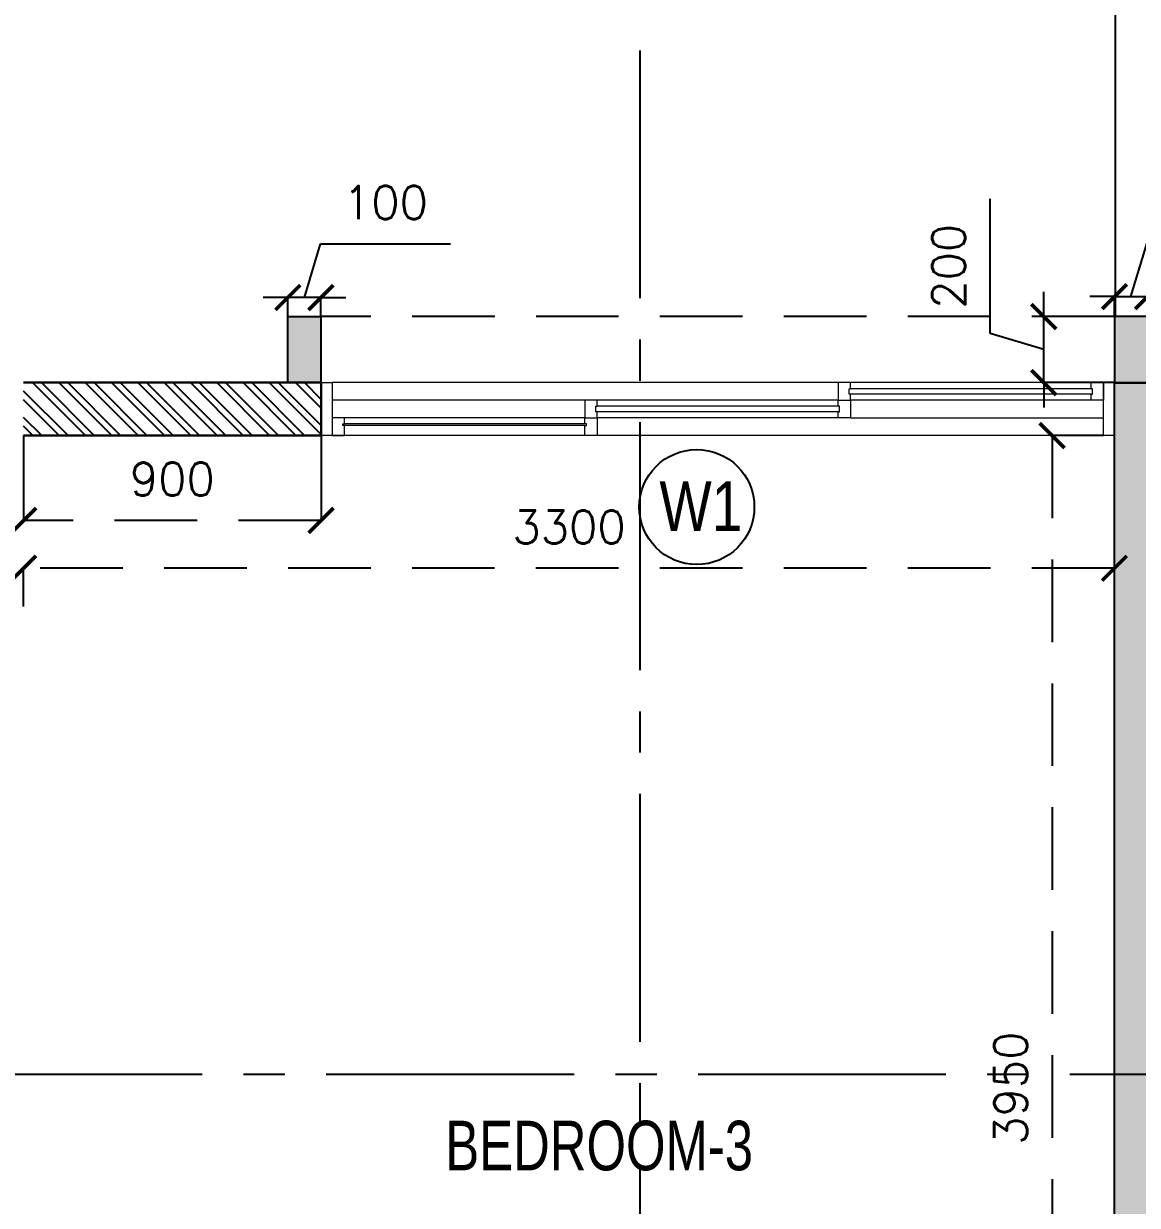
# Model space of a CAD drawing. Header units: millimetres. Extents: x 1180970 to 1231451, y -5737889 to -5695638.
# Drawn here: x 1215112 to 1218482, y -5712428 to -5708852 of the extents above; entities that cross this region are included whole.
import ezdxf
from ezdxf.enums import TextEntityAlignment as Align

# ---------------------------------------------------------------- set-up
doc = ezdxf.new("R2010")
doc.units = ezdxf.units.MM
doc.header["$LTSCALE"] = 1000
doc.header["$MEASUREMENT"] = 0
for name, pattern in [('3BHK-A$1$AUDIT_D_120904163729-0', [0]), ('AUDIT_D_120904163729-0', [0]), ('T8(T9 IS SIMILAR) - GROUND FLOOR - DIMENSION & TEXTING$0$HIDDEN', [0.375, 0.25, -0.125]), ('T8(T9 IS SIMILAR) - GROUND FLOOR ELEVATION$0$AUDIT_D_120904163729-0', [0]), ('T8(T9 IS SIMILAR) - GROUND FLOOR ELEVATION$1$HIDDEN', [0.375, 0.25, -0.125]), ('T8_REFUGE COLUMNS$0$CENTER2', [1.125, 0.75, -0.125, 0.125, -0.125])]:
    doc.linetypes.add(name, pattern=pattern)
doc.layers.get('0').update_dxf_attribs({"linetype": 'AUDIT_D_120904163729-0'})
for name, color, linetype, lineweight in [('3BHK-A$1$$0$Window', 4, 'Continuous', 20), ('3BHK-A$1$$1$A-WALL- 160', 6, 'Continuous', 30), ('T8(T9 IS SIMILAR) - GROUND FLOOR - DIMENSION & TEXTING$0$a-Text', 4, 'Continuous', 0), ('T8(T9 IS SIMILAR) - GROUND FLOOR$0$D&W', 8, 'Continuous', 25)]:
    doc.layers.add(name, color=color, linetype=linetype, lineweight=lineweight)
for name, color, linetype in [('3BHK-A$1$A-HATCH -160', 251, '3BHK-A$1$AUDIT_D_120904163729-0'), ('A-GARDEN PARTITION', 1, 'Continuous'), ('T8(T9 IS SIMILAR) - GROUND FLOOR - DIMENSION & TEXTING$0$A-DIMENSIONS', 2, 'T8(T9 IS SIMILAR) - GROUND FLOOR - DIMENSION & TEXTING$0$HIDDEN'), ('T8(T9 IS SIMILAR) - GROUND FLOOR - DIMENSION & TEXTING$0$a-window-no', 125, 'Continuous'), ('T8(T9 IS SIMILAR) - GROUND FLOOR ELEVATION$0$A-DIM', 1, 'T8(T9 IS SIMILAR) - GROUND FLOOR ELEVATION$0$AUDIT_D_120904163729-0'), ('T8(T9 IS SIMILAR) - GROUND FLOOR ELEVATION$0$A-WALL HATCH', 252, 'T8(T9 IS SIMILAR) - GROUND FLOOR ELEVATION$0$AUDIT_D_120904163729-0'), ('T8(T9 IS SIMILAR) - GROUND FLOOR ELEVATION$0$A-WALL-FEATURES', 6, 'T8(T9 IS SIMILAR) - GROUND FLOOR ELEVATION$0$AUDIT_D_120904163729-0'), ('T8_REFUGE COLUMNS$0$A-CENTERLINE', 193, 'T8_REFUGE COLUMNS$0$CENTER2'), ('T8_REFUGE COLUMNS$0$A-RCC COLS', 3, 'Continuous')]:
    doc.layers.add(name, color=color, linetype=linetype)
doc.layers.add('T8_REFUGE COLUMNS$0$COL-HATCH', color=7, linetype='Continuous', lineweight=25, true_color=0xa3a3a3)
doc.styles.add('T8(T9 IS SIMILAR) - GROUND FLOOR - DIMENSION & TEXTING$0$ARIAL ARROW', font='swisscl.ttf')
doc.styles.add('T8(T9 IS SIMILAR) - GROUND FLOOR - DIMENSION & TEXTING$0$LODHA STANDERD', font='sanss___.ttf')
doc.styles.add('T8(T9 IS SIMILAR) - GROUND FLOOR - DIMENSION & TEXTING$0$Romans 1', font='romans.shx', dxfattribs={"height": 100})
doc.styles.add('T8(T9 IS SIMILAR) - GROUND FLOOR ELEVATION$0$Romans 1', font='romans.shx', dxfattribs={"height": 100})
doc.dimstyles.new('T8(T9 IS SIMILAR) - GROUND FLOOR - DIMENSION & TEXTING$0$ALPINE S', dxfattribs={"dimscale": 0, "dimtxt": 100, "dimasz": 75, "dimexe": 0, "dimexo": 0, "dimgap": 75, "dimtad": 1, "dimdec": 0, "dimzin": 0, "dimdsep": 46, "dimtxsty": 'T8(T9 IS SIMILAR) - GROUND FLOOR - DIMENSION & TEXTING$0$Romans 1', "dimblk": 'T8(T9 IS SIMILAR) - GROUND FLOOR - DIMENSION & TEXTING$0$_ArchTick', "dimcen": 0.09, "dimclrd": 256, "dimclre": 256, "dimclrt": 7, "dimadec": 0, "dimazin": 0, "dimtfac": 1, "dimtdec": 0, "dimtofl": 0, "dimtmove": 1, "dimatfit": 0, "dimldrblk": 'T8(T9 IS SIMILAR) - GROUND FLOOR - DIMENSION & TEXTING$0$_Open90', "dimfxl": 1, "dimtolj": 1, "dimtzin": 0, "dimarcsym": 0})
doc.dimstyles.new('T8(T9 IS SIMILAR) - GROUND FLOOR ELEVATION$0$ALPINE S', dxfattribs={"dimscale": 0, "dimtxt": 100, "dimasz": 75, "dimexe": 0, "dimexo": 0, "dimgap": 75, "dimtad": 1, "dimdec": 0, "dimzin": 0, "dimdsep": 46, "dimtxsty": 'T8(T9 IS SIMILAR) - GROUND FLOOR ELEVATION$0$Romans 1', "dimblk": 'T8(T9 IS SIMILAR) - GROUND FLOOR ELEVATION$0$_ArchTick', "dimcen": 0.09, "dimclrd": 256, "dimclre": 256, "dimclrt": 7, "dimadec": 0, "dimazin": 0, "dimtfac": 1, "dimtdec": 0, "dimtofl": 0, "dimtmove": 1, "dimatfit": 0, "dimldrblk": 'T8(T9 IS SIMILAR) - GROUND FLOOR ELEVATION$0$_Open90', "dimfxl": 1, "dimtolj": 1, "dimtzin": 0, "dimarcsym": 0})

# ---------------------------------------------------------------- blocks, each defined once
blk = doc.blocks.new('3BHK-A$1$$0$2400')
at = {"layer": '3BHK-A$1$$0$Window', "color": 1, "lineweight": 13}
for p, q in [((1151176.5, -5692111.9), (1148842.5, -5692111.9)), ((1149607.5, -5692111.9), (1148880, -5692111.9)), ((1149607.5, -5692165.3), (1148880, -5692165.3)), ((1150373.7, -5692165.3), (1149645, -5692165.3)), ((1150411.2, -5692165.3), (1151176.5, -5692165.3)), ((1149607.5, -5692218.6), (1148842.5, -5692218.6)), ((1150373.7, -5692218.6), (1149645, -5692218.6)), ((1151139, -5692218.6), (1150411.2, -5692218.6)), ((1150373.7, -5692271.9), (1148842.5, -5692271.9)), ((1151139, -5692271.9), (1150411.2, -5692271.9))]:
    blk.add_line(p, q, dxfattribs=at)
at = {"layer": '3BHK-A$1$$0$Window', "color": 5, "lineweight": 13}
for p, q in [((1149607.5, -5692142.2), (1148880, -5692142.2)), ((1149607.5, -5692146.7), (1148880, -5692146.7)), ((1150373.7, -5692183.8), (1149645, -5692183.8)), ((1150373.7, -5692200), (1149645, -5692200)), ((1151139, -5692237.2), (1150411.2, -5692237.2)), ((1151139, -5692253.3), (1150411.2, -5692253.3))]:
    blk.add_line(p, q, dxfattribs=at)
at = {"layer": '3BHK-A$1$$0$Window', "color": 4, "lineweight": 13}
for points in [[(1148842.5, -5692111.9), (1148809.5, -5692111.9), (1148809.5, -5692271.9), (1148842.5, -5692271.9)], [(1148880, -5692146.7), (1148880, -5692165.3), (1148842.5, -5692165.3), (1148842.5, -5692111.9), (1148880, -5692111.9), (1148880, -5692142.2), (1148875.5, -5692142.2), (1148875.5, -5692146.7)], [(1149607.5, -5692146.7), (1149607.5, -5692165.3), (1149645, -5692165.3), (1149645, -5692111.9), (1149607.5, -5692111.9), (1149607.5, -5692142.2), (1149612, -5692142.2), (1149612, -5692146.7)], [(1151209.5, -5692111.9), (1151176.5, -5692111.9), (1151176.5, -5692271.9), (1151209.5, -5692271.9)], [(1149645, -5692200), (1149645, -5692218.6), (1149607.5, -5692218.6), (1149607.5, -5692165.3), (1149645, -5692165.3), (1149645, -5692183.8), (1149640.5, -5692183.8), (1149640.5, -5692200)], [(1150373.7, -5692200), (1150373.7, -5692218.6), (1150411.2, -5692218.6), (1150411.2, -5692165.3), (1150373.7, -5692165.3), (1150373.7, -5692183.8), (1150378.2, -5692183.8), (1150378.2, -5692200)], [(1150411.2, -5692253.3), (1150411.2, -5692271.9), (1150373.7, -5692271.9), (1150373.7, -5692218.6), (1150411.2, -5692218.6), (1150411.2, -5692237.2), (1150406.7, -5692237.2), (1150406.7, -5692253.3)], [(1151139, -5692253.3), (1151139, -5692271.9), (1151176.5, -5692271.9), (1151176.5, -5692218.6), (1151139, -5692218.6), (1151139, -5692237.2), (1151143.5, -5692237.2), (1151143.5, -5692253.3)]]:
    blk.add_lwpolyline(points, close=True, dxfattribs=at)
blk = doc.blocks.new('3BHK-A')
at = {"layer": '3BHK-A$1$A-HATCH -160', "linetype": 'ByBlock'}
h = blk.add_hatch(dxfattribs=at)
h.set_pattern_fill('ANSI32', color=256, scale=150)
h.set_pattern_definition([(45, (-0.65, 1285.594), (-39.77475644, 39.77475644), []), (45, (25.864, 1285.594), (-39.77475644, 39.77475644), [])])
h.paths.add_polyline_path([(1196532.4, -5710099.8), (1197432.3, -5710099.8), (1197432.3, -5709939.8), (1196532.4, -5709939.8)])
at = {"layer": '3BHK-A$1$$1$A-WALL- 160', "linetype": 'ByBlock'}
for p, q in [((1197432.3, -5709938.5, 0), (1196532.4, -5709938.5, 0)), ((1196532.4, -5710098.5, 0), (1196532.4, -5709938.5, 0)), ((1197432.3, -5710098.5, 0), (1196532.4, -5710098.5, 0))]:
    blk.add_line(p, q, dxfattribs=at)
at = {"layer": '3BHK-A$1$$1$A-WALL- 160', "linetype": 'ByBlock', "rotation": 180}
blk.add_blockref('3BHK-A$1$$0$2400', (2345341.8, -11402210.4, 0), dxfattribs=at)
blk = doc.blocks.new('T8_REFUGE COLUMNS')
at = {"layer": 'T8_REFUGE COLUMNS$0$COL-HATCH', "linetype": 'ByBlock'}
h = blk.add_hatch(color=256, dxfattribs=at)
h.dxf.hatch_style = 1
h.paths.add_polyline_path([(1218412.1, -5714149.9), (1218662.1, -5714149.9), (1218662.1, -5709939.9), (1218412.1, -5709939.9)])
at = {"layer": 'T8_REFUGE COLUMNS$0$A-CENTERLINE'}
for p, q in [((1216977.1, -5728808.5), (1216977.1, -5698299.6)), ((1223527.8, -5712032.4), (1182137.1, -5712032.4))]:
    blk.add_line(p, q, dxfattribs=at)
at = {"layer": 'T8_REFUGE COLUMNS$0$A-RCC COLS', "linetype": 'ByBlock'}
blk.add_lwpolyline([(1218412.1, -5714149.9), (1218662.1, -5714149.9), (1218662.1, -5709939.9), (1218412.1, -5709939.9)], close=True, dxfattribs=at)
blk = doc.blocks.new('T8(T9 IS SIMILAR) - GROUND FLOOR ELEVATION$0$_ArchTick')
at = {"color": 0, "linetype": 'ByBlock', "const_width": 0.15}
blk.add_lwpolyline([(-0.5, -0.5), (0.5, 0.5)], dxfattribs=at)
blk = doc.blocks.new('*D339')
at = {"layer": 'T8(T9 IS SIMILAR) - GROUND FLOOR ELEVATION$0$A-DIM', "lineweight": -2, "transparency": 16777216}
for p, q in [((1218036, -5709790.1), (1218036, -5709382.9)), ((1218198.5, -5709738.8), (1218198.5, -5709663.8)), ((1218198.5, -5709938.8), (1218198.5, -5709738.8)), ((1218198.5, -5709838.8), (1218036, -5709790.1)), ((1218198.5, -5709938.8), (1218198.5, -5710013.8))]:
    blk.add_line(p, q, dxfattribs=at)
at = {"layer": 'T8(T9 IS SIMILAR) - GROUND FLOOR ELEVATION$0$A-DIM', "linetype": 'T8(T9 IS SIMILAR) - GROUND FLOOR ELEVATION$1$HIDDEN', "lineweight": -2, "transparency": 16777216}
for p, q in [((1218412.5, -5709738.8), (1218198.5, -5709738.8)), ((1218412.5, -5709938.8), (1218198.5, -5709938.8))]:
    blk.add_line(p, q, dxfattribs=at)
at = {"layer": 'T8(T9 IS SIMILAR) - GROUND FLOOR ELEVATION$0$A-DIM', "linetype": 'ByBlock', "lineweight": -2, "transparency": 16777216, "xscale": 75, "yscale": 75, "zscale": 75}
for p, rotation in [((1218198.5, -5709738.8), 270), ((1218198.5, -5709938.8), 90)]:
    blk.add_blockref('T8(T9 IS SIMILAR) - GROUND FLOOR ELEVATION$0$_ArchTick', p, dxfattribs=dict(at, rotation=rotation))
at = {"layer": 'T8(T9 IS SIMILAR) - GROUND FLOOR ELEVATION$0$A-DIM', "color": 7, "linetype": 'ByBlock', "transparency": 16777216, "insert": (1217911, -5709586.5), "char_height": 100, "attachment_point": 5, "rotation": 90, "style": 'T8(T9 IS SIMILAR) - GROUND FLOOR ELEVATION$0$Romans 1'}
blk.add_mtext('\\A1;200', dxfattribs=at)
blk = doc.blocks.new('T8(T9 IS SIMILAR) - GROUND FLOOR ELEVATION$0$_Open90')
at = {"color": 0, "linetype": 'ByBlock', "lineweight": -2}
for p, q in [((-0.5, 0.5), (0, 0)), ((0, 0), (-1, 0)), ((0, 0), (-0.5, -0.5))]:
    blk.add_line(p, q, dxfattribs=at)
blk = doc.blocks.new('*D344')
at = {"layer": 'T8(T9 IS SIMILAR) - GROUND FLOOR ELEVATION$0$A-DIM', "lineweight": -2, "transparency": 16777216}
for p, q in [((1218462.5, -5709678.4), (1218511.3, -5709515.9)), ((1218511.3, -5709515.9), (1218904.1, -5709515.9)), ((1218412.5, -5709678.4), (1218337.5, -5709678.4)), ((1218412.5, -5709678.4), (1218512.5, -5709678.4)), ((1218512.5, -5709678.4), (1218587.5, -5709678.4))]:
    blk.add_line(p, q, dxfattribs=at)
at = {"layer": 'T8(T9 IS SIMILAR) - GROUND FLOOR ELEVATION$0$A-DIM', "linetype": 'T8(T9 IS SIMILAR) - GROUND FLOOR ELEVATION$1$HIDDEN', "lineweight": -2, "transparency": 16777216}
for p, q in [((1218412.5, -5709738.8), (1218412.5, -5709678.4)), ((1218512.5, -5709738.8), (1218512.5, -5709678.4))]:
    blk.add_line(p, q, dxfattribs=at)
at = {"layer": 'T8(T9 IS SIMILAR) - GROUND FLOOR ELEVATION$0$A-DIM', "linetype": 'ByBlock', "lineweight": -2, "transparency": 16777216, "xscale": 75, "yscale": 75, "zscale": 75}
blk.add_blockref('T8(T9 IS SIMILAR) - GROUND FLOOR ELEVATION$0$_ArchTick', (1218412.5, -5709678.4), dxfattribs=at)
at = {"layer": 'T8(T9 IS SIMILAR) - GROUND FLOOR ELEVATION$0$A-DIM', "linetype": 'ByBlock', "lineweight": -2, "transparency": 16777216, "xscale": 75, "yscale": 75, "zscale": 75, "rotation": 180}
blk.add_blockref('T8(T9 IS SIMILAR) - GROUND FLOOR ELEVATION$0$_ArchTick', (1218512.5, -5709678.4), dxfattribs=at)
at = {"layer": 'T8(T9 IS SIMILAR) - GROUND FLOOR ELEVATION$0$A-DIM', "color": 7, "linetype": 'ByBlock', "transparency": 16777216, "insert": (1218707.7, -5709390.9), "char_height": 100, "attachment_point": 5, "style": 'T8(T9 IS SIMILAR) - GROUND FLOOR ELEVATION$0$Romans 1', "bg_fill": 3, "box_fill_scale": 1.25, "bg_fill_color": 256, "bg_fill_true_color": 13158600, "bg_fill_transparency": 0}
blk.add_mtext('\\A1;100', dxfattribs=at)
blk = doc.blocks.new('*D345')
at = {"layer": 'T8(T9 IS SIMILAR) - GROUND FLOOR ELEVATION$0$A-DIM', "lineweight": -2, "transparency": 16777216}
for p, q in [((1215961.7, -5709681.1), (1216010.5, -5709518.6)), ((1216010.5, -5709518.6), (1216403.3, -5709518.6)), ((1215911.7, -5709681.1), (1215836.7, -5709681.1)), ((1216011.7, -5709681.1), (1215911.7, -5709681.1)), ((1216011.7, -5709681.1), (1216086.7, -5709681.1))]:
    blk.add_line(p, q, dxfattribs=at)
at = {"layer": 'T8(T9 IS SIMILAR) - GROUND FLOOR ELEVATION$0$A-DIM', "linetype": 'T8(T9 IS SIMILAR) - GROUND FLOOR ELEVATION$1$HIDDEN', "lineweight": -2, "transparency": 16777216}
for p, q in [((1215911.7, -5709738.8), (1215911.7, -5709681.1)), ((1216011.7, -5709738.8), (1216011.7, -5709681.1))]:
    blk.add_line(p, q, dxfattribs=at)
at = {"layer": 'T8(T9 IS SIMILAR) - GROUND FLOOR ELEVATION$0$A-DIM', "linetype": 'ByBlock', "lineweight": -2, "transparency": 16777216, "xscale": 75, "yscale": 75, "zscale": 75}
blk.add_blockref('T8(T9 IS SIMILAR) - GROUND FLOOR ELEVATION$0$_ArchTick', (1215911.7, -5709681.1), dxfattribs=at)
at = {"layer": 'T8(T9 IS SIMILAR) - GROUND FLOOR ELEVATION$0$A-DIM', "linetype": 'ByBlock', "lineweight": -2, "transparency": 16777216, "xscale": 75, "yscale": 75, "zscale": 75, "rotation": 180}
blk.add_blockref('T8(T9 IS SIMILAR) - GROUND FLOOR ELEVATION$0$_ArchTick', (1216011.7, -5709681.1), dxfattribs=at)
at = {"layer": 'T8(T9 IS SIMILAR) - GROUND FLOOR ELEVATION$0$A-DIM', "color": 7, "linetype": 'ByBlock', "transparency": 16777216, "insert": (1216206.9, -5709393.6), "char_height": 100, "attachment_point": 5, "style": 'T8(T9 IS SIMILAR) - GROUND FLOOR ELEVATION$0$Romans 1', "bg_fill": 3, "box_fill_scale": 1.25, "bg_fill_color": 256, "bg_fill_true_color": 13158600, "bg_fill_transparency": 0}
blk.add_mtext('\\A1;100', dxfattribs=at)
blk = doc.blocks.new('T8(T9 IS SIMILAR) - GROUND FLOOR - DIMENSION & TEXTING$0$_ArchTick')
at = {"color": 0, "linetype": 'ByBlock', "const_width": 0.15}
blk.add_lwpolyline([(-0.5, -0.5), (0.5, 0.5)], dxfattribs=at)
blk = doc.blocks.new('*D596')
at = {"layer": 'T8(T9 IS SIMILAR) - GROUND FLOOR - DIMENSION & TEXTING$0$A-DIMENSIONS', "linetype": 'T8(T9 IS SIMILAR) - GROUND FLOOR - DIMENSION & TEXTING$0$HIDDEN', "lineweight": -2, "transparency": 16777216}
for p, q in [((1215112.3, -5710615.7), (1215112.3, -5710500.5)), ((1218412.3, -5710615.7), (1218412.3, -5710500.5))]:
    blk.add_line(p, q, dxfattribs=at)
at = {"layer": 'T8(T9 IS SIMILAR) - GROUND FLOOR - DIMENSION & TEXTING$0$A-DIMENSIONS', "lineweight": -2, "transparency": 16777216}
blk.add_line((1218412.3, -5710500.5), (1215112.3, -5710500.5), dxfattribs=at)
at = {"layer": 'T8(T9 IS SIMILAR) - GROUND FLOOR - DIMENSION & TEXTING$0$A-DIMENSIONS', "linetype": 'ByBlock', "lineweight": -2, "transparency": 16777216, "xscale": 75, "yscale": 75, "zscale": 75, "rotation": 180}
blk.add_blockref('T8(T9 IS SIMILAR) - GROUND FLOOR - DIMENSION & TEXTING$0$_ArchTick', (1215112.3, -5710500.5), dxfattribs=at)
at = {"layer": 'T8(T9 IS SIMILAR) - GROUND FLOOR - DIMENSION & TEXTING$0$A-DIMENSIONS', "linetype": 'ByBlock', "lineweight": -2, "transparency": 16777216, "xscale": 75, "yscale": 75, "zscale": 75}
blk.add_blockref('T8(T9 IS SIMILAR) - GROUND FLOOR - DIMENSION & TEXTING$0$_ArchTick', (1218412.3, -5710500.5), dxfattribs=at)
at = {"layer": 'T8(T9 IS SIMILAR) - GROUND FLOOR - DIMENSION & TEXTING$0$A-DIMENSIONS', "color": 7, "linetype": 'ByBlock', "transparency": 16777216, "insert": (1216762.3, -5710375.5), "char_height": 100, "attachment_point": 5, "style": 'T8(T9 IS SIMILAR) - GROUND FLOOR - DIMENSION & TEXTING$0$Romans 1'}
blk.add_mtext('\\A1;3300', dxfattribs=at)
blk = doc.blocks.new('T8(T9 IS SIMILAR) - GROUND FLOOR - DIMENSION & TEXTING$0$_Open90')
at = {"color": 0, "linetype": 'ByBlock', "lineweight": -2}
for p, q in [((-0.5, 0.5), (0, 0)), ((0, 0), (-1, 0)), ((0, 0), (-0.5, -0.5))]:
    blk.add_line(p, q, dxfattribs=at)
blk = doc.blocks.new('*D597')
at = {"layer": 'T8(T9 IS SIMILAR) - GROUND FLOOR - DIMENSION & TEXTING$0$A-DIMENSIONS', "linetype": 'T8(T9 IS SIMILAR) - GROUND FLOOR - DIMENSION & TEXTING$0$HIDDEN', "lineweight": -2, "transparency": 16777216}
for p, q in [((1218379.3, -5710098.8), (1218223.6, -5710098.8)), ((1218379.3, -5714048.8), (1218223.6, -5714048.8))]:
    blk.add_line(p, q, dxfattribs=at)
at = {"layer": 'T8(T9 IS SIMILAR) - GROUND FLOOR - DIMENSION & TEXTING$0$A-DIMENSIONS', "lineweight": -2, "transparency": 16777216}
blk.add_line((1218223.6, -5710098.8), (1218223.6, -5714048.8), dxfattribs=at)
at = {"layer": 'T8(T9 IS SIMILAR) - GROUND FLOOR - DIMENSION & TEXTING$0$A-DIMENSIONS', "linetype": 'ByBlock', "lineweight": -2, "transparency": 16777216, "xscale": 75, "yscale": 75, "zscale": 75}
for p, rotation in [((1218223.6, -5710098.8), 90), ((1218223.6, -5714048.8), 270)]:
    blk.add_blockref('T8(T9 IS SIMILAR) - GROUND FLOOR - DIMENSION & TEXTING$0$_ArchTick', p, dxfattribs=dict(at, rotation=rotation))
at = {"layer": 'T8(T9 IS SIMILAR) - GROUND FLOOR - DIMENSION & TEXTING$0$A-DIMENSIONS', "color": 7, "linetype": 'ByBlock', "transparency": 16777216, "insert": (1218098.6, -5712073.8), "char_height": 100, "attachment_point": 5, "rotation": 90, "style": 'T8(T9 IS SIMILAR) - GROUND FLOOR - DIMENSION & TEXTING$0$Romans 1'}
blk.add_mtext('\\A1;3950', dxfattribs=at)
blk = doc.blocks.new('*D598')
at = {"layer": 'T8(T9 IS SIMILAR) - GROUND FLOOR - DIMENSION & TEXTING$0$A-DIMENSIONS', "linetype": 'T8(T9 IS SIMILAR) - GROUND FLOOR - DIMENSION & TEXTING$0$HIDDEN', "lineweight": -2, "transparency": 16777216}
for p, q in [((1215112.3, -5710098.8), (1215112.3, -5710355.7)), ((1216012.3, -5710098.8), (1216012.3, -5710355.7))]:
    blk.add_line(p, q, dxfattribs=at)
at = {"layer": 'T8(T9 IS SIMILAR) - GROUND FLOOR - DIMENSION & TEXTING$0$A-DIMENSIONS', "lineweight": -2, "transparency": 16777216}
blk.add_line((1216012.3, -5710355.7), (1215112.3, -5710355.7), dxfattribs=at)
at = {"layer": 'T8(T9 IS SIMILAR) - GROUND FLOOR - DIMENSION & TEXTING$0$A-DIMENSIONS', "linetype": 'ByBlock', "lineweight": -2, "transparency": 16777216, "xscale": 75, "yscale": 75, "zscale": 75, "rotation": 180}
blk.add_blockref('T8(T9 IS SIMILAR) - GROUND FLOOR - DIMENSION & TEXTING$0$_ArchTick', (1215112.3, -5710355.7), dxfattribs=at)
at = {"layer": 'T8(T9 IS SIMILAR) - GROUND FLOOR - DIMENSION & TEXTING$0$A-DIMENSIONS', "linetype": 'ByBlock', "lineweight": -2, "transparency": 16777216, "xscale": 75, "yscale": 75, "zscale": 75}
blk.add_blockref('T8(T9 IS SIMILAR) - GROUND FLOOR - DIMENSION & TEXTING$0$_ArchTick', (1216012.3, -5710355.7), dxfattribs=at)
at = {"layer": 'T8(T9 IS SIMILAR) - GROUND FLOOR - DIMENSION & TEXTING$0$A-DIMENSIONS', "color": 7, "linetype": 'ByBlock', "transparency": 16777216, "insert": (1215562.3, -5710230.7), "char_height": 100, "attachment_point": 5, "style": 'T8(T9 IS SIMILAR) - GROUND FLOOR - DIMENSION & TEXTING$0$Romans 1'}
blk.add_mtext('\\A1;900', dxfattribs=at)
blk = doc.blocks.new('T8(T9 IS SIMILAR) - GROUND FLOOR - DIMENSION & TEXTING$0$WINDOW TAG')
at = {"layer": 'T8(T9 IS SIMILAR) - GROUND FLOOR - DIMENSION & TEXTING$0$a-window-no'}
blk.add_circle((0, 0), 174.1, dxfattribs=at)
at = {"layer": 'T8(T9 IS SIMILAR) - GROUND FLOOR - DIMENSION & TEXTING$0$a-window-no', "style": 'T8(T9 IS SIMILAR) - GROUND FLOOR - DIMENSION & TEXTING$0$LODHA STANDERD'}
blk.add_attdef('WINDOW', text='', height=150, dxfattribs=at).set_placement((11.3, 2.8), align=Align.MIDDLE_CENTER)
blk = doc.blocks.new('T8(T9 IS SIMILAR) - GROUND FLOOR ELEVATION')
at = {"layer": 'T8(T9 IS SIMILAR) - GROUND FLOOR ELEVATION$0$A-WALL HATCH', "linetype": 'ByBlock'}
h = blk.add_hatch(dxfattribs=at)
h.set_pattern_fill('ZIGZAG', color=256, scale=250)
h.set_pattern_definition([(0, (0, 0), (31.25, 31.25), [31.25, -31.25]), (90, (31.25, 0), (-31.25, 31.25), [31.25, -31.25])])
h.paths.add_polyline_path([(1186332.7, -5719983.5), (1186332.7, -5719683.5), (1186432.7, -5719683.5), (1186432.7, -5719883.5), (1186982.7, -5719883.5), (1186982.7, -5719523.5), (1187082.7, -5719523.5), (1187082.7, -5719983.5)])
h.paths.add_polyline_path([(1190232.7, -5719983.5), (1190232.7, -5719683.5), (1190132.7, -5719683.5), (1190132.7, -5719883.5), (1189582.7, -5719883.5), (1189582.7, -5719523.5), (1189482.7, -5719523.5), (1189482.7, -5719983.5)])
h.paths.add_polyline_path([(1190857.7, -5717933.5), (1190857.7, -5717733.5), (1190757.7, -5717733.5), (1190757.7, -5717933.5)])
h.paths.add_polyline_path([(1193357.7, -5717733.5), (1193357.7, -5717933.5), (1193257.7, -5717933.5), (1193257.7, -5717733.5)])
h.paths.add_polyline_path([(1196632.8, -5709938.8), (1196632.8, -5709738.8), (1196532.8, -5709738.8), (1196532.8, -5709938.8)])
h.paths.add_polyline_path([(1194132, -5709738.8), (1194132, -5709938.8), (1194032, -5709938.8), (1194032, -5709738.8)])
h.paths.add_polyline_path([(1195742.7, -5701889.7), (1196212.8, -5701889.7), (1196212.8, -5702349.7), (1196112.8, -5702349.7), (1196112.8, -5701989.7), (1195742.7, -5701989.7)])
h.paths.add_polyline_path([(1198312.8, -5702349.7), (1198312.8, -5701889.7), (1199132.6, -5701889.7), (1199132.6, -5701989.7), (1198412.8, -5701989.7), (1198412.8, -5702349.7)])
h.paths.add_polyline_path([(1199662.5, -5701090.3), (1199662.5, -5700890.3), (1199762.5, -5700890.3), (1199762.5, -5701090.3)])
h.paths.add_polyline_path([(1201862.6, -5700890.3), (1201862.6, -5701090.3), (1201962.6, -5701090.3), (1201962.6, -5700890.3)])
h.paths.add_polyline_path([(1210681.9, -5700890.3), (1210681.9, -5701090.3), (1210581.9, -5701090.3), (1210581.9, -5700890.3)])
h.paths.add_polyline_path([(1212882, -5701090.3), (1212882, -5700890.3), (1212782, -5700890.3), (1212782, -5701090.3)])
h.paths.add_polyline_path([(1214231.8, -5702349.7), (1214231.8, -5701889.7), (1213412.3, -5701889.7), (1213412.3, -5701989.7), (1214131.8, -5701989.7), (1214131.8, -5702349.7)])
h.paths.add_polyline_path([(1216801.9, -5701889.7), (1216331.8, -5701889.7), (1216331.8, -5702349.7), (1216431.8, -5702349.7), (1216431.8, -5701989.7), (1216801.9, -5701989.7)])
h.paths.add_polyline_path([(1215911.7, -5709938.8), (1215911.7, -5709738.8), (1216011.7, -5709738.8), (1216011.7, -5709938.8)])
h.paths.add_polyline_path([(1218412.5, -5709738.8), (1218412.5, -5709938.8), (1218512.5, -5709938.8), (1218512.5, -5709738.8)])
h.paths.add_polyline_path([(1221686.9, -5717933.5), (1221686.9, -5717733.5), (1221786.9, -5717733.5), (1221786.9, -5717933.5)])
h.paths.add_polyline_path([(1219186.9, -5717733.5), (1219186.9, -5717933.5), (1219286.9, -5717933.5), (1219286.9, -5717733.5)])
h.paths.add_polyline_path([(1222311.8, -5719983.5), (1222311.8, -5719683.5), (1222411.8, -5719683.5), (1222411.8, -5719883.5), (1222961.8, -5719883.5), (1222961.8, -5719523.5), (1223061.8, -5719523.5), (1223061.8, -5719983.5)])
h.paths.add_polyline_path([(1226211.8, -5719983.5), (1226211.8, -5719683.5), (1226111.8, -5719683.5), (1226111.8, -5719883.5), (1225561.8, -5719883.5), (1225561.8, -5719523.5), (1225461.8, -5719523.5), (1225461.8, -5719983.5)])
h.paths.add_polyline_path([(1217001.9, -5727584.6), (1216901.9, -5727584.6), (1216901.9, -5727784.6), (1216356.8, -5727784.6), (1216356.8, -5727424.6), (1216256.8, -5727424.6), (1216256.8, -5727884.6), (1217001.9, -5727884.6)])
h.paths.add_polyline_path([(1214156.8, -5727424.6), (1214056.8, -5727424.6), (1214056.8, -5727784.6), (1213412.3, -5727784.6), (1213412.3, -5727884.6), (1214156.8, -5727884.6)])
h.paths.add_polyline_path([(1210681.9, -5728884), (1210681.9, -5728684), (1210581.9, -5728684), (1210581.9, -5728884)])
h.paths.add_polyline_path([(1212882, -5728684), (1212882, -5728884), (1212782, -5728884), (1212782, -5728684)])
h.paths.add_polyline_path([(1201862.6, -5728884), (1201862.6, -5728684), (1201962.6, -5728684), (1201962.6, -5728884)])
h.paths.add_polyline_path([(1199662.5, -5728684), (1199662.5, -5728884), (1199762.5, -5728884), (1199762.5, -5728684)])
h.paths.add_polyline_path([(1198387.7, -5727424.6), (1198487.7, -5727424.6), (1198487.7, -5727784.6), (1199132.3, -5727784.6), (1199132.3, -5727884.6), (1198387.7, -5727884.6)])
h.paths.add_polyline_path([(1195542.6, -5727584.6), (1195642.6, -5727584.6), (1195642.6, -5727784.6), (1196187.7, -5727784.6), (1196187.7, -5727424.6), (1196287.7, -5727424.6), (1196287.7, -5727884.6), (1195542.6, -5727884.6)])
at = {"layer": 'T8(T9 IS SIMILAR) - GROUND FLOOR ELEVATION$0$A-WALL-FEATURES', "color": 8, "linetype": 'T8(T9 IS SIMILAR) - GROUND FLOOR ELEVATION$1$HIDDEN'}
blk.add_line((1218412.5, -5709738.8, 0.6), (1216011.7, -5709738.8, 0), dxfattribs=at)
at = {"layer": 'T8(T9 IS SIMILAR) - GROUND FLOOR ELEVATION$0$A-WALL-FEATURES', "linetype": 'ByBlock', "elevation": 0}
for points in [[(1215911.7, -5709938.8), (1215911.7, -5709738.8), (1216011.7, -5709738.8), (1216011.7, -5709938.8)], [(1218412.5, -5709738.8), (1218412.5, -5709938.8), (1218512.5, -5709938.8), (1218512.5, -5709738.8)]]:
    blk.add_lwpolyline(points, close=True, dxfattribs=at)
at = {"layer": 'T8(T9 IS SIMILAR) - GROUND FLOOR ELEVATION$0$A-DIM', "linetype": 'ByBlock'}
dim = blk.add_linear_dim(base=(1218198.5, -5709738.8), p1=(1218412.5, -5709938.8, 0), p2=(1218412.5, -5709738.8, 0.6), angle=90, dimstyle='T8(T9 IS SIMILAR) - GROUND FLOOR ELEVATION$0$ALPINE S', override={"dimscale": 1, "dimfxl": 5, "dimarcsym": 1}, dxfattribs=at)
dim.commit()
dim.dimension.update_dxf_attribs({"geometry": '*D339', "text_midpoint": (1217911, -5709715.1)})
for base, p1, p2, picture, middle in [((1215911.7, -5709681.1), (1216011.7, -5709738.8, 0), (1215911.7, -5709738.8, 0), '*D345', (1216085.5, -5709393.6)), ((1218512.5, -5709678.4), (1218412.5, -5709738.8, 0), (1218512.5, -5709738.8, 0), '*D344', (1218586.3, -5709390.9))]:
    dim = blk.add_linear_dim(base=base, p1=p1, p2=p2, dimstyle='T8(T9 IS SIMILAR) - GROUND FLOOR ELEVATION$0$ALPINE S', override={"dimscale": 1, "dimfxl": 5, "dimtfill": 1, "dimarcsym": 1}, dxfattribs=at)
    dim.commit()
    dim.dimension.update_dxf_attribs({"geometry": picture, "text_midpoint": middle})
blk = doc.blocks.new('T8(T9 IS SIMILAR) - GROUND FLOOR')
at = {"layer": 'T8(T9 IS SIMILAR) - GROUND FLOOR$0$D&W', "linetype": 'ByBlock'}
blk.add_blockref('T8_REFUGE COLUMNS', (0, 0), dxfattribs=at)
at = {"layer": 'T8(T9 IS SIMILAR) - GROUND FLOOR$0$D&W', "linetype": 'ByBlock', "xscale": -1}
blk.add_blockref('3BHK-A', (2412544.6, 0), dxfattribs=at)
at = {"layer": 'T8(T9 IS SIMILAR) - GROUND FLOOR$0$D&W', "linetype": 'ByBlock'}
blk.add_blockref('T8(T9 IS SIMILAR) - GROUND FLOOR ELEVATION', (0, 0), dxfattribs=at)
blk = doc.blocks.new('T8(T9 IS SIMILAR) - GROUND FLOOR - DIMENSION & TEXTING')
at = {"layer": 'T8(T9 IS SIMILAR) - GROUND FLOOR - DIMENSION & TEXTING$0$a-window-no'}
ref = blk.add_blockref('T8(T9 IS SIMILAR) - GROUND FLOOR - DIMENSION & TEXTING$0$WINDOW TAG', (1217148.8, -5710315.2, 1.1), dxfattribs=at)
ref.add_attrib('WINDOW', 'W1', dxfattribs={"height": 150, "style": 'T8(T9 IS SIMILAR) - GROUND FLOOR - DIMENSION & TEXTING$0$LODHA STANDERD', "width": 0.8}).set_placement((1217161.5, -5710312.4, 1.1), align=Align.MIDDLE_CENTER)
at = {"layer": 'T8(T9 IS SIMILAR) - GROUND FLOOR - DIMENSION & TEXTING$0$a-Text', "style": 'T8(T9 IS SIMILAR) - GROUND FLOOR - DIMENSION & TEXTING$0$ARIAL ARROW'}
blk.add_text('BEDROOM-3', height=150, dxfattribs=at).set_placement((1216388, -5712322.4))
at = {"layer": 'T8(T9 IS SIMILAR) - GROUND FLOOR - DIMENSION & TEXTING$0$A-DIMENSIONS', "linetype": 'ByBlock'}
dim = blk.add_linear_dim(base=(1218223.6, -5714048.8), p1=(1218379.3, -5710098.8), p2=(1218379.3, -5714048.8), angle=270, dimstyle='T8(T9 IS SIMILAR) - GROUND FLOOR - DIMENSION & TEXTING$0$ALPINE S', override={"dimscale": 1, "dimfxl": 5, "dimarcsym": 1}, dxfattribs=at)
dim.commit()
dim.dimension.update_dxf_attribs({"geometry": '*D597', "text_midpoint": (1218098.6, -5712073.8)})
for base, p1, p2, picture, middle in [((1215112.3, -5710355.7), (1216012.3, -5710098.8), (1215112.3, -5710098.8, 0.4), '*D598', (1215562.3, -5710230.7)), ((1215112.3, -5710500.5), (1218412.3, -5710615.7, 0.4), (1215112.3, -5710615.7, 0.4), '*D596', (1216762.3, -5710375.5))]:
    dim = blk.add_linear_dim(base=base, p1=p1, p2=p2, dimstyle='T8(T9 IS SIMILAR) - GROUND FLOOR - DIMENSION & TEXTING$0$ALPINE S', override={"dimscale": 1, "dimfxl": 5, "dimarcsym": 1}, dxfattribs=at)
    dim.commit()
    dim.dimension.update_dxf_attribs({"geometry": picture, "text_midpoint": middle})

msp = doc.modelspace()

# ---------------------------------------------------------------- block references
at = {"linetype": 'ByBlock'}
msp.add_blockref('T8(T9 IS SIMILAR) - GROUND FLOOR', (0, 0), dxfattribs=at)

# ---------------------------------------------------------------- next in the draw order: block references
msp.add_blockref('T8(T9 IS SIMILAR) - GROUND FLOOR - DIMENSION & TEXTING', (0, 0), dxfattribs=at)

# ---------------------------------------------------------------- next in the draw order: linework, layer by layer
at = {"layer": 'A-GARDEN PARTITION', "elevation": -4.9}
msp.add_lwpolyline([(1225512.8, -5708250.8), (1225512.3, -5705250.3), (1218414.6, -5705250), (1218414.6, -5709736.6)], dxfattribs=at)

doc.saveas('drawing.dxf')
